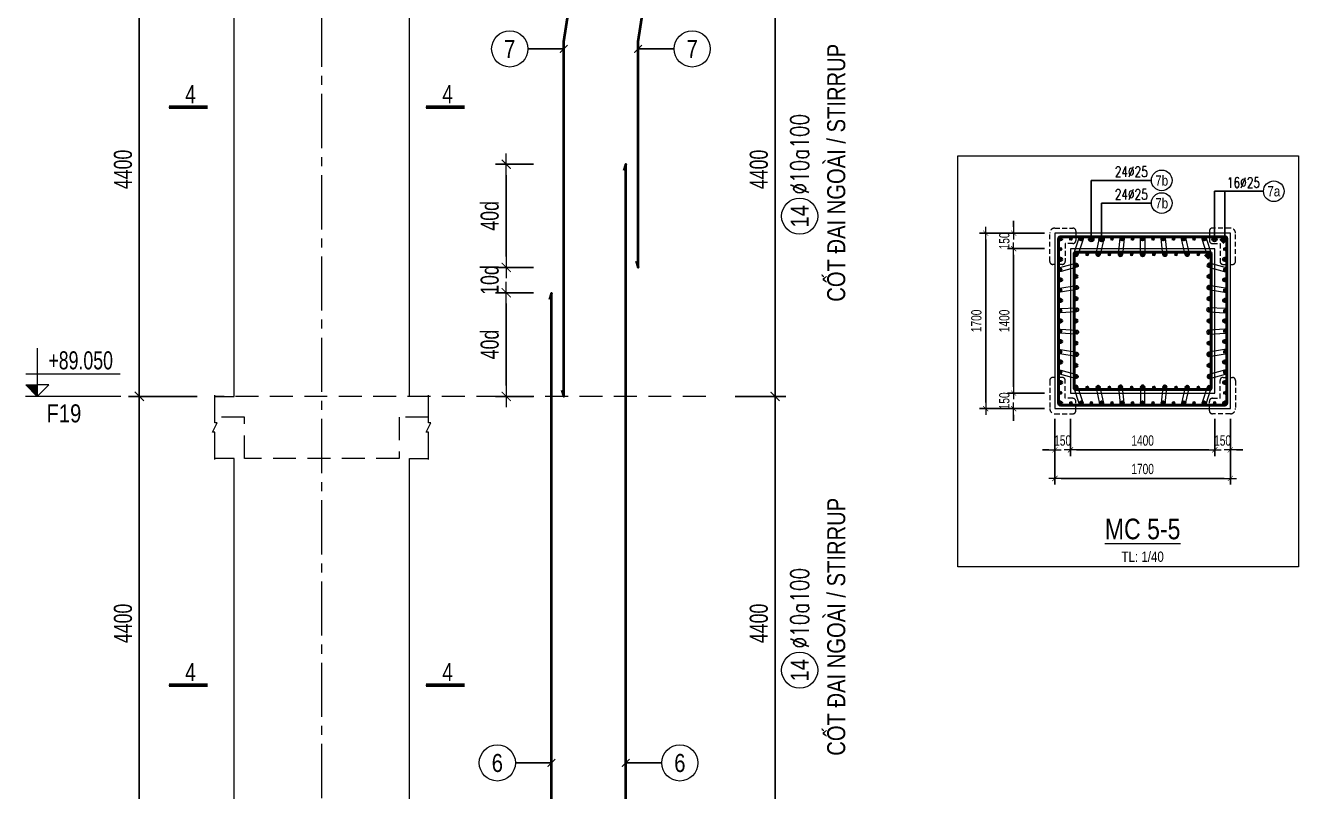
# Model space of a CAD drawing. Header units: millimetres. Extents: x 49323 to 538172, y -39336 to 181761.
# Drawn here: x 110642 to 122979, y 94801 to 102226 of the extents above; entities that cross this region are included whole.
import ezdxf
from ezdxf.enums import TextEntityAlignment as Align

# ---------------------------------------------------------------- set-up
doc = ezdxf.new("R2010")
doc.units = ezdxf.units.MM
doc.linetypes.add('CENTER2', pattern=[1.125, 0.75, -0.125, 0.125, -0.125])
doc.linetypes.add('HIDDEN2', pattern=[4.7625, 3.175, -1.5875])
doc.layers.get('0').update_dxf_attribs({"lineweight": 20})
doc.layers.get('Defpoints').update_dxf_attribs({"color": 151, "lineweight": 9})
for name, color, linetype, lineweight in [('kata_thep chu', 4, 'Continuous', 35), ('NDC_S_ANNO', 7, 'Continuous', 20), ('NDC_S_AXIS', 5, 'CENTER2', 13), ('NDC_S_BREAK-LINE', 1, 'Continuous', 15), ('NDC_S_CONTINUOUS', 3, 'Continuous', 20), ('NDC_S_DIM', 1, 'Continuous', 15), ('NDC_S_HIDDEN', 8, 'HIDDEN2', 13), ('NDC_S_LEADER', 1, 'Continuous', 15), ('NDC_S_REBAR', 4, 'Continuous', 35), ('NDC_S_STIRRUP', 4, 'Continuous', 40), ('NDC_S_SYMBOL', 1, 'Continuous', 15), ('NDC_S_TEXT SYMBOL', 7, 'Continuous', 20), ('NDC_S_THIN LINE', 8, 'Continuous', 9), ('NDC_S_VN TEXT', 7, 'Continuous', 20)]:
    doc.layers.add(name, color=color, linetype=linetype, lineweight=lineweight)
doc.styles.add('ARIAL', font='arial.ttf', dxfattribs={"width": 0.8})
doc.styles.add('NDC_ANNO', font='', dxfattribs={"width": 0.8})
doc.styles.add('NDC_DIM', font='', dxfattribs={"width": 0.75})
doc.styles.add('NDC_EN TXT', font='romans.shx', dxfattribs={"width": 0.8})
doc.styles.add('NDC_VIE TXT', font='arial.ttf', dxfattribs={"width": 0.8})
doc.styles.get('NDC_ANNO').set_extended_font_data('Dotum')
doc.styles.get('NDC_DIM').set_extended_font_data('Dotum')
doc.dimstyles.new('NDC_dim_40', dxfattribs={"dimscale": 40, "dimtxt": 2.5, "dimasz": 1.5, "dimexe": 1.5, "dimexo": 2.5, "dimgap": 1, "dimtad": 1, "dimdec": 0, "dimzin": 0, "dimdsep": 46, "dimtxsty": 'NDC_DIM', "dimblk": 'DIMMARK', "dimcen": 0.09, "dimdle": 1.2, "dimclrd": 1, "dimclre": 1, "dimclrt": 3, "dimadec": 0, "dimazin": 0, "dimtfac": 1, "dimtdec": 0, "dimtix": 1, "dimtofl": 0, "dimtmove": 0, "dimatfit": 3, "dimfxl": 8, "dimfxlon": 1, "dimtolj": 1, "dimtzin": 0, "dimarcsym": 0})
doc.dimstyles.new('NDC_dim_70', dxfattribs={"dimscale": 70, "dimtxt": 2.5, "dimasz": 1.5, "dimexe": 1.5, "dimexo": 2.5, "dimgap": 1, "dimtad": 1, "dimdec": 0, "dimzin": 0, "dimdsep": 46, "dimtxsty": 'NDC_DIM', "dimblk": 'DIMMARK', "dimcen": 0.09, "dimdle": 1.2, "dimclrd": 1, "dimclre": 1, "dimclrt": 3, "dimadec": 0, "dimazin": 0, "dimtfac": 1, "dimtdec": 0, "dimtix": 1, "dimtofl": 0, "dimtmove": 0, "dimatfit": 3, "dimfxl": 8, "dimfxlon": 1, "dimtolj": 1, "dimtzin": 0, "dimarcsym": 0})
doc.dimstyles.new('NDC_dim_75', dxfattribs={"dimscale": 75, "dimtxt": 2.5, "dimasz": 1.5, "dimexe": 1.5, "dimexo": 2.5, "dimgap": 1, "dimtad": 1, "dimdec": 0, "dimzin": 0, "dimdsep": 46, "dimtxsty": 'NDC_DIM', "dimblk": 'DIMMARK', "dimcen": 0.09, "dimdle": 1.2, "dimclrd": 1, "dimclre": 1, "dimclrt": 3, "dimadec": 0, "dimazin": 0, "dimtfac": 1, "dimtdec": 0, "dimtix": 1, "dimtofl": 0, "dimtmove": 0, "dimatfit": 3, "dimfxl": 8, "dimfxlon": 1, "dimtolj": 1, "dimtzin": 0, "dimarcsym": 0})

# ---------------------------------------------------------------- blocks, each defined once
blk = doc.blocks.new('DIMMARK')
at = {"layer": 'NDC_S_DIM', "color": 1}
blk.add_line((-1.5, 0), (1, 0), dxfattribs=at)
at = {"layer": 'NDC_S_DIM', "color": 2, "const_width": 0.1}
blk.add_lwpolyline([(-0.42, -0.42), (0.42, 0.42)], dxfattribs=at)
blk = doc.blocks.new('*D32')
at = {"layer": 'Defpoints', "color": 0, "transparency": 16777216}
for p in [(111745, 98631), (112663, 98631), (112663, 94231)]:
    blk.add_point(p, dxfattribs=at)
at = {"layer": 'NDC_S_DIM', "color": 1, "lineweight": -2, "transparency": 16777216}
for p, q in [((112305, 98631), (111640, 98631)), ((111745, 94336), (111745, 98526)), ((112305, 94231), (111640, 94231))]:
    blk.add_line(p, q, dxfattribs=at)
at = {"layer": 'NDC_S_DIM', "color": 1, "lineweight": -2, "transparency": 16777216, "xscale": 105, "yscale": 105, "zscale": 105}
for p, rotation in [((111745, 98631), 90), ((111745, 94231), 270)]:
    blk.add_blockref('DIMMARK', p, dxfattribs=dict(at, rotation=rotation))
at = {"layer": 'NDC_S_DIM', "color": 3, "transparency": 16777216, "insert": (111587, 96431), "char_height": 175, "attachment_point": 5, "rotation": 90, "style": 'NDC_DIM'}
blk.add_mtext('\\A1;4400', dxfattribs=at)
blk = doc.blocks.new('*D33')
at = {"layer": 'Defpoints', "color": 0, "transparency": 16777216}
for p in [(111745, 103031), (112813, 103031), (112663, 98631)]:
    blk.add_point(p, dxfattribs=at)
at = {"layer": 'NDC_S_DIM', "color": 1, "lineweight": -2, "transparency": 16777216}
for p, q in [((112305, 103031), (111640, 103031)), ((111745, 98736), (111745, 102926)), ((112305, 98631), (111640, 98631))]:
    blk.add_line(p, q, dxfattribs=at)
at = {"layer": 'NDC_S_DIM', "color": 1, "lineweight": -2, "transparency": 16777216, "xscale": 105, "yscale": 105, "zscale": 105}
for p, rotation in [((111745, 103031), 90), ((111745, 98631), 270)]:
    blk.add_blockref('DIMMARK', p, dxfattribs=dict(at, rotation=rotation))
at = {"layer": 'NDC_S_DIM', "color": 3, "transparency": 16777216, "insert": (111587, 100831), "char_height": 175, "attachment_point": 5, "rotation": 90, "style": 'NDC_DIM'}
blk.add_mtext('\\A1;4400', dxfattribs=at)
blk = doc.blocks.new('*U6')
at = {"layer": 'NDC_S_ANNO', "color": 0, "linetype": 'ByBlock', "lineweight": -2}
blk.add_line((-4.36, 0), (1, 0), dxfattribs=at)
at = {"layer": 'NDC_S_ANNO', "ltscale": 0.005, "const_width": 0.5}
blk.add_lwpolyline([(1, 0), (-4.36, 0)], dxfattribs=at)
at = {"layer": 'NDC_S_TEXT SYMBOL', "linetype": 'ByBlock', "lineweight": -2, "style": 'NDC_ANNO', "width": 0.8}
blk.add_attdef('DETAIL', text='', height=2.5, dxfattribs=at).set_placement((-0.64, 1.82), align=Align.MIDDLE_RIGHT)
blk = doc.blocks.new('kata_block_TD')
at = {"color": 6, "linetype": 'ByBlock', "lineweight": -2, "style": 'ARIAL', "width": 0.8}
blk.add_attdef('SECTDET2', text='', height=5, dxfattribs=at).set_placement((0, 7.97), align=Align.CENTER)
at = {"color": 0, "linetype": 'ByBlock', "lineweight": -2, "style": 'ARIAL', "width": 0.8}
blk.add_attdef('SECTDET1', text='', height=5, dxfattribs=at).set_placement((0, 1.47), align=Align.CENTER)
at = {"color": 3, "lineweight": 25, "style": 'ARIAL', "width": 0.8}
blk.add_attdef('SSCALE', text='', height=2.5, dxfattribs=at).set_placement((0, -4), align=Align.CENTER)
blk = doc.blocks.new('*D103')
at = {"layer": 'Defpoints', "color": 0, "transparency": 16777216}
for p in [(120618, 98513), (120768, 98513), (120768, 98113)]:
    blk.add_point(p, dxfattribs=at)
at = {"layer": 'NDC_S_DIM', "color": 1, "lineweight": -2, "transparency": 16777216}
for p, q in [((120618, 98413), (120618, 98053)), ((120768, 98413), (120768, 98053)), ((120558, 98113), (120498, 98113)), ((120828, 98113), (120888, 98113))]:
    blk.add_line(p, q, dxfattribs=at)
at = {"layer": 'NDC_S_DIM', "color": 1, "lineweight": -2, "transparency": 16777216, "xscale": 60, "yscale": 60, "zscale": 60}
blk.add_blockref('DIMMARK', (120618, 98113), dxfattribs=at)
at = {"layer": 'NDC_S_DIM', "color": 1, "lineweight": -2, "transparency": 16777216, "xscale": 60, "yscale": 60, "zscale": 60, "rotation": 180}
blk.add_blockref('DIMMARK', (120768, 98113), dxfattribs=at)
at = {"layer": 'NDC_S_DIM', "color": 3, "transparency": 16777216, "insert": (120693, 98203), "char_height": 100, "attachment_point": 5, "style": 'NDC_DIM'}
blk.add_mtext('\\A1;150', dxfattribs=at)
blk = doc.blocks.new('*D104')
at = {"layer": 'Defpoints', "color": 0, "transparency": 16777216}
for p in [(120218, 100213), (120618, 100213), (120618, 100063)]:
    blk.add_point(p, dxfattribs=at)
at = {"layer": 'NDC_S_DIM', "color": 1, "lineweight": -2, "transparency": 16777216}
for p, q in [((120218, 100273), (120218, 100333)), ((120518, 100213), (120158, 100213)), ((120518, 100063), (120158, 100063)), ((120218, 100003), (120218, 99943))]:
    blk.add_line(p, q, dxfattribs=at)
at = {"layer": 'NDC_S_DIM', "color": 1, "lineweight": -2, "transparency": 16777216, "xscale": 60, "yscale": 60, "zscale": 60}
for p, rotation in [((120218, 100213), 270), ((120218, 100063), 90)]:
    blk.add_blockref('DIMMARK', p, dxfattribs=dict(at, rotation=rotation))
at = {"layer": 'NDC_S_DIM', "color": 3, "transparency": 16777216, "insert": (120128, 100138), "char_height": 100, "attachment_point": 5, "rotation": 90, "style": 'NDC_DIM'}
blk.add_mtext('\\A1;150', dxfattribs=at)
blk = doc.blocks.new('kata_block_THEP')
at = {"layer": 'NDC_S_REBAR', "color": 0}
for p, q in [((-0.5, 0), (0.5, 0)), ((-0.35, 0.35), (0.35, -0.35)), ((0.35, 0.35), (-0.35, -0.35)), ((0, 0.5), (0, -0.5))]:
    blk.add_line(p, q, dxfattribs=at)
at = {"layer": 'NDC_S_REBAR', "color": 0, "const_width": 0.0833}
blk.add_lwpolyline([(-0.5, 0, 1), (0.5, 0, 1), (-0.5, 0, 1)], format="xyb", dxfattribs=at)
blk = doc.blocks.new('cham')
at = {"layer": 'NDC_S_REBAR'}
h = blk.add_hatch(color=253, dxfattribs=at)
h.dxf.hatch_style = 1
h.paths.add_polyline_path([(-28, 0, 1), (28, 0, 1)])
at = {"layer": 'NDC_S_REBAR', "color": 253}
blk.add_circle((0, 0), 28, dxfattribs=at)
blk = doc.blocks.new('*U95')
at = {"layer": 'NDC_S_DIM', "xscale": 0.5, "yscale": 0.5, "zscale": 0.5}
blk.add_blockref('cham', (0, 0), dxfattribs=at)
blk = doc.blocks.new('*U96')
at = {"layer": 'NDC_S_DIM', "color": 0, "linetype": 'ByBlock', "lineweight": -2, "transparency": 16777216}
for p in [(0, 0), (199, 0), (398, 0), (597, 0), (796, 0), (995, 0), (1194, 0), (1393, 0), (1592, 0)]:
    blk.add_blockref('*U95', p, dxfattribs=at)
blk = doc.blocks.new('*U97')
at = {"layer": 'NDC_S_DIM', "xscale": 0.5, "yscale": 0.5, "zscale": 0.5}
blk.add_blockref('cham', (0, 0), dxfattribs=at)
blk = doc.blocks.new('*U98')
at = {"layer": 'NDC_S_DIM', "color": 0, "linetype": 'ByBlock', "lineweight": -2, "transparency": 16777216}
for p in [(0, 0), (199, 0), (398, 0), (597, 0), (796, 0), (995, 0), (1194, 0), (1393, 0), (1592, 0)]:
    blk.add_blockref('*U97', p, dxfattribs=at)
blk = doc.blocks.new('*U99')
at = {"layer": 'NDC_S_DIM', "xscale": 0.5, "yscale": 0.5, "zscale": 0.5}
blk.add_blockref('cham', (0, 0), dxfattribs=at)
blk = doc.blocks.new('*U100')
at = {"layer": 'NDC_S_DIM', "color": 0, "linetype": 'ByBlock', "lineweight": -2, "transparency": 16777216}
for p in [(0, 0), (199, 0), (398, 0), (597, 0), (796, 0), (995, 0), (1194, 0)]:
    blk.add_blockref('*U99', p, dxfattribs=at)
blk = doc.blocks.new('*U101')
at = {"layer": 'NDC_S_DIM', "xscale": 0.5, "yscale": 0.5, "zscale": 0.5}
blk.add_blockref('cham', (0, 0), dxfattribs=at)
blk = doc.blocks.new('*U102')
at = {"layer": 'NDC_S_DIM', "color": 0, "linetype": 'ByBlock', "lineweight": -2, "transparency": 16777216}
for p in [(0, 0), (199, 0), (398, 0), (597, 0), (796, 0), (995, 0), (1194, 0)]:
    blk.add_blockref('*U101', p, dxfattribs=at)
blk = doc.blocks.new('*U106')
at = {"layer": 'NDC_S_DIM', "xscale": 0.5, "yscale": 0.5, "zscale": 0.5}
blk.add_blockref('cham', (0, 0), dxfattribs=at)
blk = doc.blocks.new('*U107')
at = {"layer": 'NDC_S_DIM', "color": 0, "linetype": 'ByBlock', "lineweight": -2, "transparency": 16777216}
for p in [(0, 0), (215.5, 0), (431, 0), (646.5, 0), (862, 0), (1077.5, 0), (1293, 0)]:
    blk.add_blockref('*U106', p, dxfattribs=at)
blk = doc.blocks.new('*U108')
at = {"layer": 'NDC_S_DIM', "xscale": 0.5, "yscale": 0.5, "zscale": 0.5}
blk.add_blockref('cham', (0, 0), dxfattribs=at)
blk = doc.blocks.new('*U105')
at = {"layer": 'NDC_S_DIM', "color": 0, "linetype": 'ByBlock', "lineweight": -2, "transparency": 16777216}
for p in [(0, 0), (215.5, 0), (431, 0), (646.5, 0), (862, 0)]:
    blk.add_blockref('*U108', p, dxfattribs=at)
blk = doc.blocks.new('*U109')
at = {"layer": 'NDC_S_DIM', "xscale": 0.5, "yscale": 0.5, "zscale": 0.5}
blk.add_blockref('cham', (0, 0), dxfattribs=at)
blk = doc.blocks.new('*U110')
at = {"layer": 'NDC_S_DIM', "color": 0, "linetype": 'ByBlock', "lineweight": -2, "transparency": 16777216}
for p in [(0, 0), (215.5, 0), (431, 0), (646.5, 0), (862, 0), (1077.5, 0), (1293, 0)]:
    blk.add_blockref('*U109', p, dxfattribs=at)
blk = doc.blocks.new('*U112')
at = {"layer": 'NDC_S_DIM', "xscale": 0.5, "yscale": 0.5, "zscale": 0.5}
blk.add_blockref('cham', (0, 0), dxfattribs=at)
blk = doc.blocks.new('*U111')
at = {"layer": 'NDC_S_DIM', "color": 0, "linetype": 'ByBlock', "lineweight": -2, "transparency": 16777216}
for p in [(0, 0), (215.5, 0), (431, 0), (646.5, 0), (862, 0)]:
    blk.add_blockref('*U112', p, dxfattribs=at)
blk = doc.blocks.new('*D113')
at = {"layer": 'Defpoints', "color": 0, "transparency": 16777216}
for p in [(120768, 98513), (122168, 98513), (122168, 98113)]:
    blk.add_point(p, dxfattribs=at)
at = {"layer": 'NDC_S_DIM', "color": 1, "lineweight": -2, "transparency": 16777216}
for p, q in [((120768, 98413), (120768, 98053)), ((122168, 98413), (122168, 98053)), ((120828, 98113), (122108, 98113))]:
    blk.add_line(p, q, dxfattribs=at)
at = {"layer": 'NDC_S_DIM', "color": 1, "lineweight": -2, "transparency": 16777216, "xscale": 60, "yscale": 60, "zscale": 60, "rotation": 180}
blk.add_blockref('DIMMARK', (120768, 98113), dxfattribs=at)
at = {"layer": 'NDC_S_DIM', "color": 1, "lineweight": -2, "transparency": 16777216, "xscale": 60, "yscale": 60, "zscale": 60}
blk.add_blockref('DIMMARK', (122168, 98113), dxfattribs=at)
at = {"layer": 'NDC_S_DIM', "color": 3, "transparency": 16777216, "insert": (121468, 98203), "char_height": 100, "attachment_point": 5, "style": 'NDC_DIM'}
blk.add_mtext('\\A1;1400', dxfattribs=at)
blk = doc.blocks.new('*D114')
at = {"layer": 'Defpoints', "color": 0, "transparency": 16777216}
for p in [(122168, 98513), (122318, 98513), (122318, 98113)]:
    blk.add_point(p, dxfattribs=at)
at = {"layer": 'NDC_S_DIM', "color": 1, "lineweight": -2, "transparency": 16777216}
for p, q in [((122168, 98413), (122168, 98053)), ((122318, 98413), (122318, 98053)), ((122108, 98113), (122048, 98113)), ((122378, 98113), (122438, 98113))]:
    blk.add_line(p, q, dxfattribs=at)
at = {"layer": 'NDC_S_DIM', "color": 1, "lineweight": -2, "transparency": 16777216, "xscale": 60, "yscale": 60, "zscale": 60}
blk.add_blockref('DIMMARK', (122168, 98113), dxfattribs=at)
at = {"layer": 'NDC_S_DIM', "color": 1, "lineweight": -2, "transparency": 16777216, "xscale": 60, "yscale": 60, "zscale": 60, "rotation": 180}
blk.add_blockref('DIMMARK', (122318, 98113), dxfattribs=at)
at = {"layer": 'NDC_S_DIM', "color": 3, "transparency": 16777216, "insert": (122243, 98203), "char_height": 100, "attachment_point": 5, "style": 'NDC_DIM'}
blk.add_mtext('\\A1;150', dxfattribs=at)
blk = doc.blocks.new('*D115')
at = {"layer": 'Defpoints', "color": 0, "transparency": 16777216}
for p in [(120618, 98513), (122318, 98513), (122318, 97836)]:
    blk.add_point(p, dxfattribs=at)
at = {"layer": 'NDC_S_DIM', "color": 1, "lineweight": -2, "transparency": 16777216}
for p, q in [((120618, 98156), (120618, 97776)), ((122318, 98156), (122318, 97776)), ((120678, 97836), (122258, 97836))]:
    blk.add_line(p, q, dxfattribs=at)
at = {"layer": 'NDC_S_DIM', "color": 1, "lineweight": -2, "transparency": 16777216, "xscale": 60, "yscale": 60, "zscale": 60, "rotation": 180}
blk.add_blockref('DIMMARK', (120618, 97836), dxfattribs=at)
at = {"layer": 'NDC_S_DIM', "color": 1, "lineweight": -2, "transparency": 16777216, "xscale": 60, "yscale": 60, "zscale": 60}
blk.add_blockref('DIMMARK', (122318, 97836), dxfattribs=at)
at = {"layer": 'NDC_S_DIM', "color": 3, "transparency": 16777216, "insert": (121468, 97927), "char_height": 100, "attachment_point": 5, "style": 'NDC_DIM'}
blk.add_mtext('\\A1;1700', dxfattribs=at)
blk = doc.blocks.new('*D116')
at = {"layer": 'Defpoints', "color": 0, "transparency": 16777216}
for p in [(120618, 100063), (120218, 98663), (120618, 98663)]:
    blk.add_point(p, dxfattribs=at)
at = {"layer": 'NDC_S_DIM', "color": 1, "lineweight": -2, "transparency": 16777216}
for p, q in [((120518, 100063), (120158, 100063)), ((120218, 100003), (120218, 98723)), ((120518, 98663), (120158, 98663))]:
    blk.add_line(p, q, dxfattribs=at)
at = {"layer": 'NDC_S_DIM', "color": 1, "lineweight": -2, "transparency": 16777216, "xscale": 60, "yscale": 60, "zscale": 60}
for p, rotation in [((120218, 100063), 90), ((120218, 98663), 270)]:
    blk.add_blockref('DIMMARK', p, dxfattribs=dict(at, rotation=rotation))
at = {"layer": 'NDC_S_DIM', "color": 3, "transparency": 16777216, "insert": (120128, 99363), "char_height": 100, "attachment_point": 5, "rotation": 90, "style": 'NDC_DIM'}
blk.add_mtext('\\A1;1400', dxfattribs=at)
blk = doc.blocks.new('*D117')
at = {"layer": 'Defpoints', "color": 0, "transparency": 16777216}
for p in [(120618, 98663), (120218, 98513), (120618, 98513)]:
    blk.add_point(p, dxfattribs=at)
at = {"layer": 'NDC_S_DIM', "color": 1, "lineweight": -2, "transparency": 16777216}
for p, q in [((120218, 98723), (120218, 98783)), ((120518, 98663), (120158, 98663)), ((120518, 98513), (120158, 98513)), ((120218, 98453), (120218, 98393))]:
    blk.add_line(p, q, dxfattribs=at)
at = {"layer": 'NDC_S_DIM', "color": 1, "lineweight": -2, "transparency": 16777216, "xscale": 60, "yscale": 60, "zscale": 60}
for p, rotation in [((120218, 98663), 270), ((120218, 98513), 90)]:
    blk.add_blockref('DIMMARK', p, dxfattribs=dict(at, rotation=rotation))
at = {"layer": 'NDC_S_DIM', "color": 3, "transparency": 16777216, "insert": (120128, 98588), "char_height": 100, "attachment_point": 5, "rotation": 90, "style": 'NDC_DIM'}
blk.add_mtext('\\A1;150', dxfattribs=at)
blk = doc.blocks.new('*D118')
at = {"layer": 'Defpoints', "color": 0, "transparency": 16777216}
for p in [(119947, 100213), (120618, 100213), (120618, 98513)]:
    blk.add_point(p, dxfattribs=at)
at = {"layer": 'NDC_S_DIM', "color": 1, "lineweight": -2, "transparency": 16777216}
for p, q in [((120267, 100213), (119887, 100213)), ((119947, 98573), (119947, 100153)), ((120267, 98513), (119887, 98513))]:
    blk.add_line(p, q, dxfattribs=at)
at = {"layer": 'NDC_S_DIM', "color": 1, "lineweight": -2, "transparency": 16777216, "xscale": 60, "yscale": 60, "zscale": 60}
for p, rotation in [((119947, 100213), 90), ((119947, 98513), 270)]:
    blk.add_blockref('DIMMARK', p, dxfattribs=dict(at, rotation=rotation))
at = {"layer": 'NDC_S_DIM', "color": 3, "transparency": 16777216, "insert": (119857, 99363), "char_height": 100, "attachment_point": 5, "rotation": 90, "style": 'NDC_DIM'}
blk.add_mtext('\\A1;1700', dxfattribs=at)
blk = doc.blocks.new('*U11')
blk.add_circle((2.5, 0), 2.5)
at = {"layer": 'NDC_S_VN TEXT', "color": 3, "style": 'NDC_EN TXT', "width": 0.75}
blk.add_attdef('DK2', text='', height=2.5, dxfattribs=at).set_placement((-0.85, 0.85), align=Align.RIGHT)
at = {"layer": 'NDC_S_VN TEXT', "color": 7, "style": 'ARIAL', "width": 0.8}
blk.add_attdef('SH3', text='', height=2.5, dxfattribs=at).set_placement((2.5, 0), align=Align.MIDDLE)
blk = doc.blocks.new('*D203')
at = {"layer": 'Defpoints', "color": 0, "ltscale": 0.005, "transparency": 16777216}
for p in [(115301, 99636, 0), (115739, 99636), (115739, 98631)]:
    blk.add_point(p, dxfattribs=at)
at = {"layer": 'NDC_S_DIM', "color": 1, "lineweight": -2, "ltscale": 0.005, "transparency": 16777216}
for p, q in [((115564, 99636, 0), (115196, 99636, 0)), ((115301, 98736, 0), (115301, 99531, 0)), ((115564, 98631, 0), (115196, 98631, 0))]:
    blk.add_line(p, q, dxfattribs=at)
at = {"layer": 'NDC_S_DIM', "color": 1, "lineweight": -2, "ltscale": 0.005, "transparency": 16777216, "xscale": 105, "yscale": 105, "zscale": 105}
for p, rotation in [((115301, 99636, 0), 90), ((115301, 98631, 0), 270)]:
    blk.add_blockref('DIMMARK', p, dxfattribs=dict(at, rotation=rotation))
at = {"layer": 'NDC_S_DIM', "color": 3, "ltscale": 0.005, "transparency": 16777216, "insert": (115141, 99134, 0), "char_height": 175, "attachment_point": 5, "rotation": 90, "style": 'NDC_DIM'}
blk.add_mtext('\\A1;40d', dxfattribs=at)
blk = doc.blocks.new('*D204')
at = {"layer": 'Defpoints', "color": 0, "ltscale": 0.005, "transparency": 16777216}
for p in [(115301, 99881), (115739, 99881), (115739, 99636)]:
    blk.add_point(p, dxfattribs=at)
at = {"layer": 'NDC_S_DIM', "color": 1, "lineweight": -2, "ltscale": 0.005, "transparency": 16777216}
for p, q in [((115301, 99986), (115301, 100091)), ((115564, 99881), (115196, 99881)), ((115564, 99636), (115196, 99636)), ((115301, 99531), (115301, 99426))]:
    blk.add_line(p, q, dxfattribs=at)
at = {"layer": 'NDC_S_DIM', "color": 1, "lineweight": -2, "ltscale": 0.005, "transparency": 16777216, "xscale": 105, "yscale": 105, "zscale": 105}
for p, rotation in [((115301, 99881), 270), ((115301, 99636), 90)]:
    blk.add_blockref('DIMMARK', p, dxfattribs=dict(at, rotation=rotation))
at = {"layer": 'NDC_S_DIM', "color": 3, "ltscale": 0.005, "transparency": 16777216, "insert": (115141, 99759), "char_height": 175, "attachment_point": 5, "rotation": 90, "style": 'NDC_DIM'}
blk.add_mtext('\\A1;10d', dxfattribs=at)
blk = doc.blocks.new('*D205')
at = {"layer": 'Defpoints', "color": 0, "ltscale": 0.005, "transparency": 16777216}
for p in [(115301, 100881), (115739, 100881), (115739, 99881)]:
    blk.add_point(p, dxfattribs=at)
at = {"layer": 'NDC_S_DIM', "color": 1, "lineweight": -2, "ltscale": 0.005, "transparency": 16777216}
for p, q in [((115564, 100881), (115196, 100881)), ((115301, 99986), (115301, 100776)), ((115564, 99881), (115196, 99881))]:
    blk.add_line(p, q, dxfattribs=at)
at = {"layer": 'NDC_S_DIM', "color": 1, "lineweight": -2, "ltscale": 0.005, "transparency": 16777216, "xscale": 105, "yscale": 105, "zscale": 105}
for p, rotation in [((115301, 100881), 90), ((115301, 99881), 270)]:
    blk.add_blockref('DIMMARK', p, dxfattribs=dict(at, rotation=rotation))
at = {"layer": 'NDC_S_DIM', "color": 3, "ltscale": 0.005, "transparency": 16777216, "insert": (115141, 100381), "char_height": 175, "attachment_point": 5, "rotation": 90, "style": 'NDC_DIM'}
blk.add_mtext('\\A1;40d', dxfattribs=at)
blk = doc.blocks.new('*D256')
at = {"layer": 'Defpoints', "color": 0, "ltscale": 70, "transparency": 16777216}
for p in [(117344, 98631), (117906, 98631), (117344, 94231)]:
    blk.add_point(p, dxfattribs=at)
at = {"layer": 'NDC_S_DIM', "color": 1, "lineweight": -2, "ltscale": 70, "transparency": 16777216}
for p, q in [((117519, 98631), (118011, 98631)), ((117906, 94336), (117906, 98526)), ((117519, 94231), (118011, 94231))]:
    blk.add_line(p, q, dxfattribs=at)
at = {"layer": 'NDC_S_DIM', "color": 1, "lineweight": -2, "ltscale": 70, "transparency": 16777216, "xscale": 105, "yscale": 105, "zscale": 105}
for p, rotation in [((117906, 98631), 90), ((117906, 94231), 270)]:
    blk.add_blockref('DIMMARK', p, dxfattribs=dict(at, rotation=rotation))
at = {"layer": 'NDC_S_DIM', "color": 3, "ltscale": 70, "transparency": 16777216, "insert": (117749, 96431), "char_height": 175, "attachment_point": 5, "rotation": 90, "style": 'NDC_DIM'}
blk.add_mtext('\\A1;4400', dxfattribs=at)
blk = doc.blocks.new('*D257')
at = {"layer": 'Defpoints', "color": 0, "ltscale": 70, "transparency": 16777216}
for p in [(117344, 103031), (117906, 103031), (117344, 98631)]:
    blk.add_point(p, dxfattribs=at)
at = {"layer": 'NDC_S_DIM', "color": 1, "lineweight": -2, "ltscale": 70, "transparency": 16777216}
for p, q in [((117519, 103031), (118011, 103031)), ((117906, 98736), (117906, 102926)), ((117519, 98631), (118011, 98631))]:
    blk.add_line(p, q, dxfattribs=at)
at = {"layer": 'NDC_S_DIM', "color": 1, "lineweight": -2, "ltscale": 70, "transparency": 16777216, "xscale": 105, "yscale": 105, "zscale": 105}
for p, rotation in [((117906, 103031), 90), ((117906, 98631), 270)]:
    blk.add_blockref('DIMMARK', p, dxfattribs=dict(at, rotation=rotation))
at = {"layer": 'NDC_S_DIM', "color": 3, "ltscale": 70, "transparency": 16777216, "insert": (117749, 100831), "char_height": 175, "attachment_point": 5, "rotation": 90, "style": 'NDC_DIM'}
blk.add_mtext('\\A1;4400', dxfattribs=at)
blk = doc.blocks.new('*U236')
blk.add_circle((-2.5, 0), 2.5)
at = {"layer": 'NDC_S_VN TEXT', "color": 7, "style": 'ARIAL', "width": 0.8}
blk.add_attdef('SH2', text='', height=2.5, dxfattribs=at).set_placement((-2.5, 0), align=Align.MIDDLE)
at = {"layer": 'NDC_S_VN TEXT', "color": 3, "style": 'NDC_EN TXT', "width": 0.75}
blk.add_attdef('DKKC1', (0.5, -1.25), '', height=2.5, dxfattribs=at)
blk = doc.blocks.new('CD')
at = {"layer": 'NDC_S_ANNO'}
blk.add_hatch(color=3, dxfattribs=at).paths.add_polyline_path([(0, 160), (-161, 160), (0, 0)])
at = {"layer": 'NDC_S_ANNO', "ltscale": 50}
h = blk.add_hatch(dxfattribs=at)
h.set_pattern_fill('ANSI31', color=256, scale=140.6, style=0)
h.paths.add_polyline_path([(0, 160), (0, 0), (161, 160)])
for p, q in [((-159, 314), (1147, 314)), ((1156, 0), (-164, 0))]:
    blk.add_line(p, q, dxfattribs=at)
for points in [[(0, 669), (0, 0)], [(0, 0), (-161, 160), (0, 160)], [(0, 0), (161, 160), (0, 160)]]:
    blk.add_lwpolyline(points, dxfattribs=at)
at = {"layer": 'NDC_S_TEXT SYMBOL', "color": 3, "style": 'NDC_DIM', "width": 0.7}
blk.add_attdef('COT', (154, 375), '', height=250, dxfattribs=at)

msp = doc.modelspace()

# ---------------------------------------------------------------- linework, layer by layer
at = {"layer": 'Defpoints'}
msp.add_lwpolyline([(119678.4, 100963.5), (122978.8, 100963.5), (122978.8, 96979.4), (119678.4, 96979.4)], close=True, dxfattribs=at)
at = {"layer": 'kata_thep chu', "color": 4, "ltscale": 0.005}
for points in [[(116558.8, 99940.7), (116578.8, 99880.7), (116578.8, 102070.7), (116728.8, 103030.7), (116728.8, 105280.7), (116708.8, 105220.7)], [(115839, 98690.7), (115859, 98630.7), (115859, 102070.7), (116009, 103030.7), (116009, 104030.7), (115989, 103970.7)], [(116438.8, 91140.7), (116458.8, 91080.7), (116458.8, 100880.7), (116438.8, 100820.7)], [(115719, 89890.7), (115739, 89830.7), (115739, 99630.7), (115719, 99570.7)]]:
    msp.add_lwpolyline(points, dxfattribs=at)
at = {"layer": 'NDC_S_AXIS', "ltscale": 700}
msp.add_line((113513.1, -3699.8), (113513.1, 179341.9), dxfattribs=at)
at = {"layer": 'NDC_S_BREAK-LINE'}
for points in [[(112478.1, 98018.2), (112478.1, 98285.7), (112455.6, 98285.7), (112500.6, 98375.7), (112478.1, 98375.7), (112478.1, 98643.2)], [(114548.1, 98018.2), (114548.1, 98285.7), (114525.6, 98285.7), (114570.6, 98375.7), (114548.1, 98375.7), (114548.1, 98643.2)]]:
    msp.add_lwpolyline(points, dxfattribs=at)
at = {"layer": 'NDC_S_CONTINUOUS'}
for points in [[(112478.1, 98630.7), (112663.1, 98630.7), (112663.1, 102430.7), (112478.1, 102430.7)], [(114548.1, 98630.7), (114363.1, 98630.7), (114363.1, 102430.7), (114548.1, 102430.7)], [(120618, 98512.5), (122318, 98512.5), (122318, 100212.5), (120618, 100212.5), (120618, 98512.5)], [(120768, 98662.5), (122168, 98662.5), (122168, 100062.5), (120768, 100062.5), (120768, 98662.5)], [(112478.1, 94230.7), (112663.1, 94230.7), (112663.1, 98030.7), (112478.1, 98030.7)], [(114548.1, 94230.7), (114363.1, 94230.7), (114363.1, 98030.7), (114548.1, 98030.7)]]:
    msp.add_lwpolyline(points, dxfattribs=at)
at = {"layer": 'NDC_S_DIM'}
for points in [[(120878.7, 100181.2), (120878.7, 100181.2, -0.4142136), (120891.5, 100155.9), (120840.4, 99999.6, -0.4142136), (120815.2, 99986.8), (120815.2, 99986.8, -0.4142136), (120802.4, 100012), (120853.5, 100168.4, -0.4142136)], [(121075.4, 100181.8), (121075.4, 100181.8, -0.4142136), (121090.7, 100158), (121057, 100003.6, -0.4142136), (121033.2, 99988.3), (121033.2, 99988.3, -0.4142136), (121017.9, 100012.1), (121051.6, 100166.5, -0.4142136)], [(121271.8, 100182.3), (121271.8, 100182.3, -0.4142136), (121289.6, 100160.3), (121272.8, 100003.1, -0.4142136), (121250.8, 99985.3), (121250.8, 99985.3, -0.4142136), (121233, 100007.4), (121249.8, 100164.5, -0.4142136)], [(121468.3, 100182.4), (121468.3, 100182.4, -0.4142136), (121488.3, 100162.4), (121488.3, 100004.4, -0.4142136), (121468.3, 99984.4), (121468.3, 99984.4, -0.4142136), (121448.3, 100004.4), (121448.3, 100162.4, -0.4142136)], [(121664.7, 100182.3), (121664.7, 100182.3, -0.4142136), (121686.7, 100164.6), (121703.8, 100007.5, -0.4142136), (121686.1, 99985.5), (121686.1, 99985.5, -0.4142136), (121664.1, 100003.2), (121647, 100160.3, -0.4142136)], [(121861.1, 100181.9), (121861.1, 100181.9, -0.4142136), (121884.9, 100166.8), (121919.4, 100012.5, -0.4142136), (121904.2, 99988.6), (121904.2, 99988.6, -0.4142136), (121880.3, 100003.8), (121845.9, 100158.1, -0.4142136)], [(122058.3, 100179.2), (122058.3, 100179.2, -0.4142136), (122083.5, 100166.2), (122131.6, 100015.7, -0.4142136), (122118.7, 99990.6), (122118.7, 99990.6, -0.4142136), (122093.5, 100003.5), (122045.4, 100154, -0.4142136)], [(120843.8, 99906.8), (120843.8, 99906.8, -0.4142136), (120829.7, 99882.2), (120677.2, 99840.7, -0.4142136), (120652.7, 99854.7), (120652.7, 99854.7, -0.4142136), (120666.7, 99879.3), (120819.2, 99920.8, -0.4142136)], [(122092.2, 99906.8), (122092.2, 99906.8, 0.4142136), (122106.2, 99882.2), (122258.7, 99840.7, 0.4142136), (122283.3, 99854.7), (122283.3, 99854.7, 0.4142136), (122269.2, 99879.3), (122116.7, 99920.8, 0.4142136)], [(120845.5, 99689.7), (120845.5, 99689.7, -0.4142136), (120829, 99666.7), (120673.1, 99641.3, -0.4142136), (120650.1, 99657.8), (120650.1, 99657.8, -0.4142136), (120666.6, 99680.7), (120822.6, 99706.2, -0.4142136)], [(122090.4, 99689.7), (122090.4, 99689.7, 0.4142136), (122107, 99666.7), (122262.9, 99641.3, 0.4142136), (122285.9, 99657.8), (122285.9, 99657.8, 0.4142136), (122269.4, 99680.7), (122113.4, 99706.2, 0.4142136)], [(120847.6, 99471.5), (120847.6, 99471.5, -0.4142136), (120828.7, 99450.5), (120670.9, 99442.3, -0.4142136), (120649.9, 99461.2), (120649.9, 99461.2, -0.4142136), (120668.8, 99482.2), (120826.6, 99490.4, -0.4142136)], [(122088.3, 99471.5), (122088.3, 99471.5, 0.4142136), (122107.3, 99450.5), (122265.1, 99442.3, 0.4142136), (122286.1, 99461.2), (122286.1, 99461.2, 0.4142136), (122267.2, 99482.2), (122109.4, 99490.4, 0.4142136)], [(120847.6, 99253.4), (120847.6, 99253.4, -0.4142136), (120826.5, 99234.6), (120668.7, 99243.5, -0.4142136), (120649.9, 99264.6), (120649.9, 99264.6, -0.4142136), (120671, 99283.4), (120828.8, 99274.5, -0.4142136)], [(122088.3, 99253.4), (122088.3, 99253.4, 0.4142136), (122109.4, 99234.6), (122267.2, 99243.5, 0.4142136), (122286.1, 99264.6), (122286.1, 99264.6, 0.4142136), (122265, 99283.4), (122107.2, 99274.5, 0.4142136)], [(120845.6, 99035.6), (120845.6, 99035.6, -0.4142136), (120822.6, 99019.1), (120666.7, 99045, -0.4142136), (120650.2, 99068), (120650.2, 99068, -0.4142136), (120673.2, 99084.4), (120829.1, 99058.6, -0.4142136)], [(122090.4, 99035.6), (122090.4, 99035.6, 0.4142136), (122113.4, 99019.1), (122269.3, 99045, 0.4142136), (122285.8, 99068), (122285.8, 99068, 0.4142136), (122262.8, 99084.4), (122106.8, 99058.6, 0.4142136)], [(120841.7, 98818.8), (120841.7, 98818.8, -0.4142136), (120817.1, 98804.8), (120664.7, 98846.6, -0.4142136), (120650.7, 98871.2), (120650.7, 98871.2, -0.4142136), (120675.3, 98885.2), (120827.7, 98843.3, -0.4142136)], [(122094.3, 98818.8), (122094.3, 98818.8, 0.4142136), (122118.8, 98804.8), (122271.3, 98846.6, 0.4142136), (122285.2, 98871.2), (122285.2, 98871.2, 0.4142136), (122260.7, 98885.2), (122108.3, 98843.3, 0.4142136)], [(120878.7, 98543.8), (120878.7, 98543.8, 0.4142136), (120891.5, 98569.1), (120840.4, 98725.4, 0.4142136), (120815.2, 98738.2), (120815.2, 98738.2, 0.4142136), (120802.4, 98713), (120853.5, 98556.6, 0.4142136)], [(121075.4, 98543.2), (121075.4, 98543.2, 0.4142136), (121090.7, 98567), (121057, 98721.4, 0.4142136), (121033.2, 98736.7), (121033.2, 98736.7, 0.4142136), (121017.9, 98712.9), (121051.6, 98558.5, 0.4142136)], [(121271.8, 98542.7), (121271.8, 98542.7, 0.4142136), (121289.6, 98564.7), (121272.8, 98721.9, 0.4142136), (121250.8, 98739.7), (121250.8, 98739.7, 0.4142136), (121233, 98717.6), (121249.8, 98560.5, 0.4142136)], [(121468.3, 98542.6), (121468.3, 98542.6, 0.4142136), (121488.3, 98562.6), (121488.3, 98720.6, 0.4142136), (121468.3, 98740.6), (121468.3, 98740.6, 0.4142136), (121448.3, 98720.6), (121448.3, 98562.6, 0.4142136)], [(121664.7, 98542.7), (121664.7, 98542.7, 0.4142136), (121686.7, 98560.4), (121703.8, 98717.5, 0.4142136), (121686.1, 98739.6), (121686.1, 98739.6, 0.4142136), (121664.1, 98721.8), (121647, 98564.7, 0.4142136)], [(121861.1, 98543.1), (121861.1, 98543.1, 0.4142136), (121884.9, 98558.2), (121919.4, 98712.5, 0.4142136), (121904.2, 98736.4), (121904.2, 98736.4, 0.4142136), (121880.3, 98721.2), (121845.9, 98566.9, 0.4142136)], [(122058.3, 98545.8), (122058.3, 98545.8, 0.4142136), (122083.5, 98558.8), (122131.6, 98709.3, 0.4142136), (122118.7, 98734.4), (122118.7, 98734.4, 0.4142136), (122093.5, 98721.5), (122045.4, 98571, 0.4142136)]]:
    msp.add_lwpolyline(points, format="xyb", close=True, dxfattribs=at)
for centre in [(115334.5, 101998.5), (117103.3, 101998.5), (115214.5, 95078.5), (116983.3, 95078.5)]:
    msp.add_circle(centre, 175, dxfattribs=at)
at = {"layer": 'NDC_S_HIDDEN', "ltscale": 70}
msp.add_line((117234, 98630.7), (112478.1, 98630.7), dxfattribs=at)
at = {"layer": 'NDC_S_HIDDEN', "ltscale": 15}
for points in [[(120568, 99939.8), (120568, 100212.5, -0.4142136), (120618, 100262.5), (120791.2, 100262.5, -0.4142136), (120821.2, 100232.5), (120821.2, 100142.5, -0.4142136), (120791.2, 100112.5), (120718, 100112.5), (120718, 99939.8, -0.4142136), (120688, 99909.8), (120598, 99909.8, -0.4142136)], [(122368, 99939.8), (122368, 100212.5, 0.4142136), (122318, 100262.5), (122144.7, 100262.5, 0.4142136), (122114.7, 100232.5), (122114.7, 100142.5, 0.4142136), (122144.7, 100112.5), (122218, 100112.5), (122218, 99939.8, 0.4142136), (122248, 99909.8), (122338, 99909.8, 0.4142136)], [(120568, 98785.3), (120568, 98512.5, 0.4142136), (120618, 98462.5), (120791.2, 98462.5, 0.4142136), (120821.2, 98492.5), (120821.2, 98582.5, 0.4142136), (120791.2, 98612.5), (120718, 98612.5), (120718, 98785.3, 0.4142136), (120688, 98815.3), (120598, 98815.3, 0.4142136)], [(122368, 98785.3), (122368, 98512.5, -0.4142136), (122318, 98462.5), (122144.7, 98462.5, -0.4142136), (122114.7, 98492.5), (122114.7, 98582.5, -0.4142136), (122144.7, 98612.5), (122218, 98612.5), (122218, 98785.3, -0.4142136), (122248, 98815.3), (122338, 98815.3, -0.4142136)]]:
    msp.add_lwpolyline(points, format="xyb", close=True, dxfattribs=at)
at = {"layer": 'NDC_S_HIDDEN', "ltscale": 70}
msp.add_lwpolyline([(114548.1, 98430.7), (114263.1, 98430.7), (114263.1, 98030.7), (112763.1, 98030.7), (112763.1, 98430.7), (112478.1, 98430.7)], dxfattribs=at)
at = {"layer": 'NDC_S_STIRRUP'}
for points in [[(122224, 100137.5), (122264, 100177.5, -0.4142136), (122283, 100158.5), (122283, 98566.5, -0.4142136), (122264, 98547.5), (120672, 98547.5, -0.4142136), (120653, 98566.5), (120653, 100158.5, -0.4142136), (120672, 100177.5), (122264, 100177.5, -0.4142136), (122283, 100158.5), (122243, 100118.5)], [(122074, 99987.5), (122114, 100027.5, -0.4142136), (122133, 100008.5), (122133, 98716.5, -0.4142136), (122114, 98697.5), (120822, 98697.5, -0.4142136), (120803, 98716.5), (120803, 100008.5, -0.4142136), (120822, 100027.5), (122114, 100027.5, -0.4142136), (122133, 100008.5), (122093, 99968.5)]]:
    msp.add_lwpolyline(points, format="xyb", dxfattribs=at)

# ---------------------------------------------------------------- block references
at = {"layer": 'NDC_S_DIM'}
for name, p in [('*U96', (120672, 100158.8)), ('*U107', (120822, 100008.5)), ('*U110', (120822, 98716.5)), ('*U98', (120672, 98566.5))]:
    msp.add_blockref(name, p, dxfattribs=at)
for name, p, rotation in [('*U100', (120672, 98765.5), 89.99999999988268), ('*U102', (122264, 98765.5), 89.99999999988268), ('*U105', (120822, 98931.8), 90), ('*U111', (122114, 98931.8), 90)]:
    msp.add_blockref(name, p, dxfattribs=dict(at, rotation=rotation))
ref = msp.add_blockref('CD', (110756.4, 98630.7), dxfattribs=dict(at, xscale=0.7, yscale=0.7, zscale=0.7))
ref.add_attrib('COT', '+89.050', (110864.1, 98893), dxfattribs={"layer": '0', "color": 3, "height": 175, "style": 'NDC_DIM', "width": 0.75})
at = {"layer": 'NDC_S_REBAR', "xscale": 28, "yscale": 28, "zscale": 28}
for p in [(120672, 100158.5), (120672, 100059), (120771.5, 100158.5), (120871, 100158.5), (120970.5, 100158.5), (121070, 100158.5), (121169.5, 100158.5), (121269, 100158.5), (121368.5, 100158.5), (121468, 100158.5), (121567.5, 100158.5), (121667, 100158.5), (121766.5, 100158.5), (121866, 100158.5), (121965.5, 100158.5), (122065, 100158.5), (122164.5, 100158.5), (122264, 100158.5), (122264, 100059), (120672, 99959.5), (120822, 100008.5), (120929.7, 100008.5), (121037.3, 100008.5), (121145, 100008.5), (121252.7, 100008.5), (121360.3, 100008.5), (121468, 100008.5), (121575.7, 100008.5), (121683.3, 100008.5), (121791, 100008.5), (121898.7, 100008.5), (122006.3, 100008.5), (122114, 100008.5), (122264, 99959.5), (120672, 99860), (120822, 99900.8), (120822, 99793.2), (122114, 99900.8), (122114, 99793.2), (122264, 99860), (120672, 99760.5), (120822, 99685.5), (122114, 99685.5), (122264, 99760.5), (120672, 99661), (120672, 99561.5), (120822, 99577.8), (122114, 99577.8), (122264, 99661), (122264, 99561.5), (120672, 99462), (120822, 99470.2), (122114, 99470.2), (122264, 99462), (120672, 99362.5), (120822, 99362.5), (122114, 99362.5), (122264, 99362.5), (120672, 99263), (120822, 99254.8), (122114, 99254.8), (122264, 99263), (120672, 99163.5), (120672, 99064), (120822, 99147.2), (122114, 99147.2), (122264, 99163.5), (122264, 99064), (120672, 98964.5), (120822, 99039.5), (120822, 98931.8), (122114, 99039.5), (122114, 98931.8), (122264, 98964.5), (120672, 98865), (120822, 98824.2), (122114, 98824.2), (122264, 98865), (120672, 98765.5), (120822, 98716.5), (120929.7, 98716.5), (121037.3, 98716.5), (121145, 98716.5), (121252.7, 98716.5), (121360.3, 98716.5), (121468, 98716.5), (121575.7, 98716.5), (121683.3, 98716.5), (121791, 98716.5), (121898.7, 98716.5), (122006.3, 98716.5), (122114, 98716.5), (122264, 98765.5), (120672, 98666), (120672, 98566.5), (120771.5, 98566.5), (120871, 98566.5), (120970.5, 98566.5), (121070, 98566.5), (121169.5, 98566.5), (121269, 98566.5), (121368.5, 98566.5), (121468, 98566.5), (121567.5, 98566.5), (121667, 98566.5), (121766.5, 98566.5), (121866, 98566.5), (121965.5, 98566.5), (122065, 98566.5), (122164.5, 98566.5), (122264, 98666), (122264, 98566.5)]:
    msp.add_blockref('kata_block_THEP', p, dxfattribs=at)
at = {"layer": 'NDC_S_SYMBOL', "xscale": 70, "yscale": 70, "zscale": 70}
for p in [(112336.5, 101433), (114827.7, 101433), (112336.5, 95832), (114827.7, 95832)]:
    msp.add_blockref('*U6', p, dxfattribs=at).add_auto_attribs({'DETAIL': '4'})
at = {"layer": 'NDC_S_THIN LINE', "xscale": 70, "yscale": 70, "zscale": 70, "rotation": 90}
for p in [(118144.5, 100552.4), (118144.5, 96152.4)]:
    msp.add_blockref('*U236', p, dxfattribs=at).add_auto_attribs({'SH2': '14', 'DKKC1': '%%c10a100'})
at = {"layer": 'NDC_S_THIN LINE', "xscale": 40, "yscale": 40, "zscale": 40}
for p, values in [((121552.9, 100725), {'SH3': '7b', 'DK2': '24%%c25'}), ((122639.2, 100619.1), {'SH3': '7a', 'DK2': '16%%c25'}), ((121552.9, 100505), {'SH3': '7b', 'DK2': '24%%c25'})]:
    msp.add_blockref('*U11', p, dxfattribs=at).add_auto_attribs(values)
at = {"layer": 'NDC_S_VN TEXT'}
ref = msp.add_blockref('kata_block_TD', (121468, 97187.5), dxfattribs=dict(at, xscale=40, yscale=40, zscale=40))
ref.add_attrib('SECTDET1', '%%uMC 5-5', dxfattribs={"layer": '0', "color": 0, "linetype": 'ByBlock', "lineweight": -2, "height": 200, "style": 'ARIAL', "width": 0.8}).set_placement((121468, 97246.4), align=Align.CENTER)
ref.add_attrib('SSCALE', 'TL: 1/40', dxfattribs={"layer": '0', "color": 3, "lineweight": 25, "height": 100, "style": 'ARIAL', "width": 0.8}).set_placement((121468, 97027.6), align=Align.CENTER)

# ---------------------------------------------------------------- texts
at = {"layer": 'NDC_S_VN TEXT', "color": 7, "style": 'ARIAL', "width": 0.8}
for s, p in [('7', (115334.5, 101998.5)), ('7', (117103.3, 101998.5)), ('6', (115214.5, 95078.5)), ('6', (116983.3, 95078.5))]:
    msp.add_text(s, height=175, dxfattribs=at).set_placement(p, align=Align.MIDDLE)
at = {"layer": 'NDC_S_VN TEXT', "style": 'NDC_VIE TXT', "width": 0.8}
for p in [(118498.6, 99548.9), (118498.6, 95148.9)]:
    msp.add_text('CỐT ĐAI NGOÀI / STIRRUP', height=175, rotation=90, dxfattribs=at).set_placement(p, align=Align.MIDDLE_LEFT)
msp.add_text('F19', height=175, dxfattribs=at).set_placement((110845.9, 98466.6), align=Align.MIDDLE_LEFT)

# ---------------------------------------------------------------- dimensions: what is measured, and where the dimension line sits
at = {"layer": 'NDC_S_DIM'}
for base, p1, p2, angle, dimstyle, picture, middle in [((111744.6, 103030.7), (112663.1, 98630.7), (112813.1, 103030.7), 90, 'NDC_dim_70', '*D33', (111587, 100830.7)), ((120218, 100212.5), (120618, 100062.5), (120618, 100212.5), 270, 'NDC_dim_40', '*D104', (120127.9, 100137.5)), ((119946.7, 100212.5), (120618, 98512.5), (120618, 100212.5), 90, 'NDC_dim_40', '*D118', (119856.7, 99362.5)), ((111744.6, 98630.7), (112663.1, 94230.7), (112663.1, 98630.7), 90, 'NDC_dim_70', '*D32', (111587, 96430.7))]:
    dim = msp.add_linear_dim(base=base, p1=p1, p2=p2, angle=angle, dimstyle=dimstyle, dxfattribs=at)
    dim.commit()
    dim.dimension.update_dxf_attribs({"geometry": picture, "text_midpoint": middle})
at = {"layer": 'NDC_S_DIM', "ltscale": 70}
for base, p1, p2, picture, middle in [((117906.3, 103030.7), (117344, 98630.7), (117344, 103030.7), '*D257', (117748.7, 100830.7)), ((117906.3, 98630.7), (117344, 94230.7), (117344, 98630.7), '*D256', (117748.7, 96430.7))]:
    dim = msp.add_linear_dim(base=base, p1=p1, p2=p2, angle=90, dimstyle='NDC_dim_70', override={"dimtmove": 1}, dxfattribs=at)
    dim.commit()
    dim.dimension.update_dxf_attribs({"geometry": picture, "text_midpoint": middle})
at = {"layer": 'NDC_S_DIM', "ltscale": 0.005}
for base, p1, p2, text, picture, middle in [((115300.8, 100880.7), (115739, 99880.7), (115739, 100880.7), '40d', '*D205', (115141.4, 100380.7)), ((115300.8, 99880.7), (115739, 99636.4), (115739, 99880.7), '10d', '*D204', (115141.4, 99758.6)), ((115300.8, 99636.4, 0), (115739, 98630.7), (115739, 99636.4), '40d', '*D203', (115141.4, 99133.6, 0))]:
    dim = msp.add_linear_dim(base=base, p1=p1, p2=p2, angle=90, text=text, dimstyle='NDC_dim_70', dxfattribs=at)
    dim.commit()
    dim.dimension.update_dxf_attribs({"geometry": picture, "text_midpoint": middle})
at = {"layer": 'NDC_S_DIM'}
for base, p1, p2, picture, middle in [((120218, 98662.5), (120618, 100062.5), (120618, 98662.5), '*D116', (120127.9, 99362.5)), ((120218, 98512.5), (120618, 98662.5), (120618, 98512.5), '*D117', (120127.9, 98587.5))]:
    dim = msp.add_linear_dim(base=base, p1=p1, p2=p2, angle=270, dimstyle='NDC_dim_40', override={"dimtmove": 1}, dxfattribs=at)
    dim.commit()
    dim.dimension.update_dxf_attribs({"geometry": picture, "text_midpoint": middle})
for base, p2, picture, middle in [((120768, 98112.5), (120768, 98512.5), '*D103', (120693, 98202.6)), ((122318, 97836.5), (122318, 98512.5), '*D115', (121468, 97926.6))]:
    dim = msp.add_linear_dim(base=base, p1=(120618, 98512.5), p2=p2, dimstyle='NDC_dim_40', dxfattribs=at)
    dim.commit()
    dim.dimension.update_dxf_attribs({"geometry": picture, "text_midpoint": middle})
for base, p1, p2, picture, middle in [((122168, 98112.5), (120768, 98512.5), (122168, 98512.5), '*D113', (121468, 98202.6)), ((122318, 98112.5), (122168, 98512.5), (122318, 98512.5), '*D114', (122243, 98202.6))]:
    dim = msp.add_linear_dim(base=base, p1=p1, p2=p2, dimstyle='NDC_dim_40', override={"dimtmove": 1}, dxfattribs=at)
    dim.commit()
    dim.dimension.update_dxf_attribs({"geometry": picture, "text_midpoint": middle})

# ---------------------------------------------------------------- leaders
at = {"layer": 'NDC_S_LEADER', "ltscale": 0.005}
for points in [[(115859, 101998.5), (115509.5, 101998.5)], [(116578.8, 101998.5), (116928.3, 101998.5)], [(115739, 95078.5), (115389.5, 95078.5)], [(116458.8, 95078.5), (116808.3, 95078.5)]]:
    msp.add_leader(points, dimstyle='NDC_dim_75', override={"dimasz": 1, "dimldrblk": 'ARCHTICK'}, dxfattribs=at)
at = {"layer": 'NDC_S_THIN LINE'}
for points in [[(120970.5, 100158.8), (120970.5, 100725), (121552.9, 100725)], [(122164.5, 100159.1), (122164.5, 100619.1), (122639.2, 100619.1)], [(122264, 100159.1), (122264, 100619.1), (122639.2, 100619.1)], [(121070, 100158.8), (121070, 100505), (121552.9, 100505)]]:
    msp.add_leader(points, dimstyle='NDC_dim_40', override={"dimasz": 1.3, "dimldrblk": 'DotBlank'}, dxfattribs=at)

doc.saveas('drawing.dxf')
